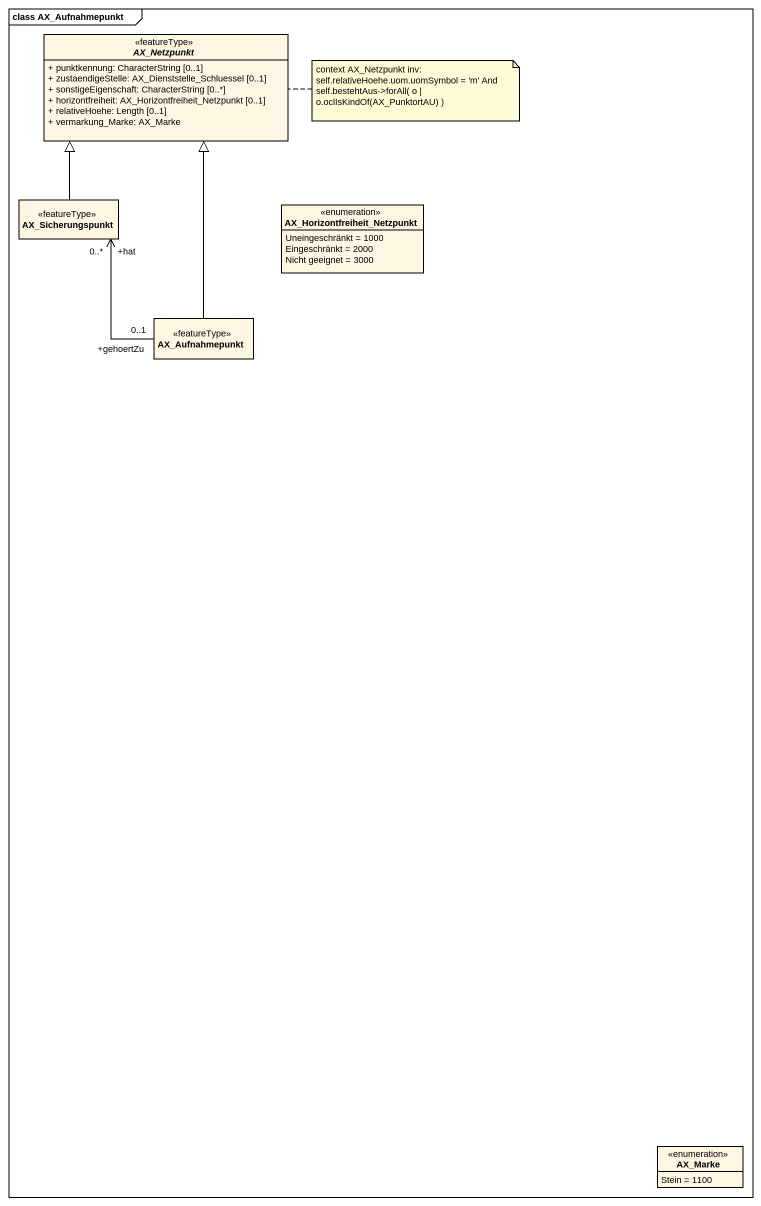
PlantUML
@startuml
mainframe class AX_Aufnahmepunkt
hide circle
hide empty members
skinparam classAttributeIconSize 0
abstract class AX_Netzpunkt <<featureType>> {
  + punktkennung: CharacterString [0..1]
  + zustaendigeStelle: AX_Dienststelle_Schluessel [0..1]
  + sonstigeEigenschaft: CharacterString [0..*]
  + horizontfreiheit: AX_Horizontfreiheit_Netzpunkt [0..1]
  + relativeHoehe: Length [0..1]
  + vermarkung_Marke: AX_Marke
}
class AX_Sicherungspunkt <<featureType>>
enum "AX_Horizontfreiheit_Netzpunkt" as AX_Horizontfreiheit {
  Uneingeschränkt = 1000
  Eingeschränkt = 2000
  Nicht geeignet = 3000
}
class AX_Aufnahmepunkt <<featureType>>
enum AX_Marke {
  Stein = 1100
}
AX_Sicherungspunkt -up-|> AX_Netzpunkt
AX_Sicherungspunkt "+hat\n0..*" <-- "+gehoertZu\n0..1" AX_Aufnahmepunkt
AX_Aufnahmepunkt -up-|> AX_Netzpunkt
note right of AX_Netzpunkt
  context AX_Netzpunkt inv:
  self.relativeHoehe.uom.uomSymbol = 'm' And
  self.bestehtAus->forAll( o | o.oclIsKindOf(AX_PunktortAU) )
end note
@enduml
